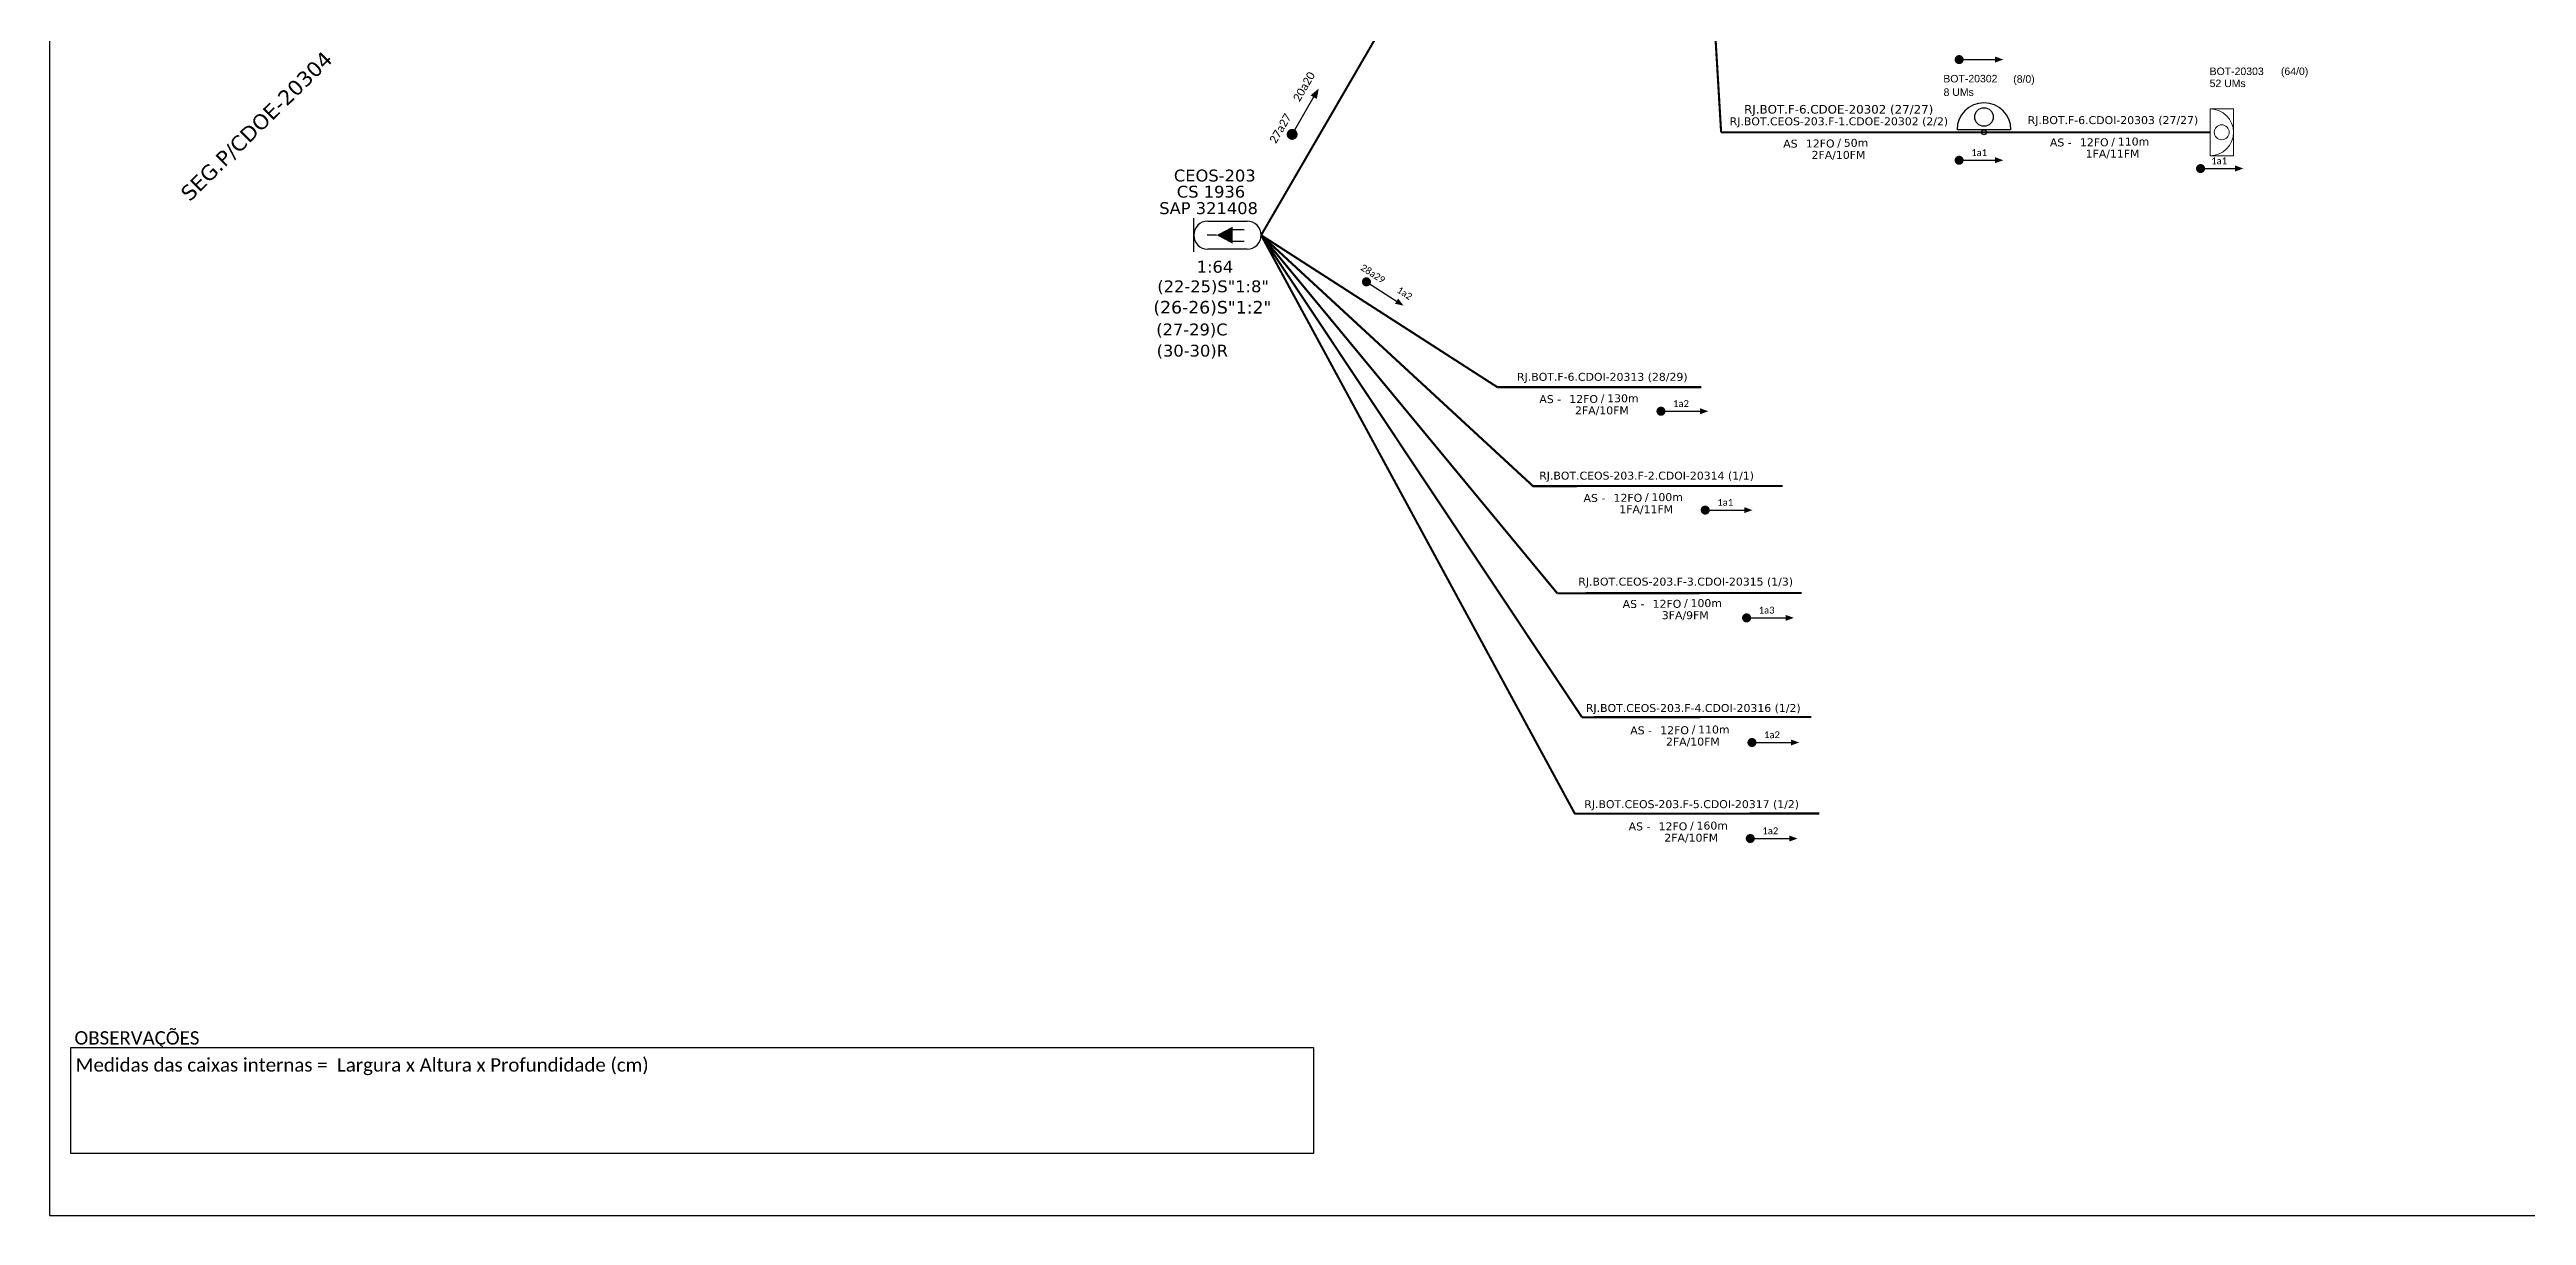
# Model space of a CAD drawing. Header units: metres. Extents: x -0.5 to 58.6, y -0.5 to 41.2.
# Drawn here: x -0.48 to 38.45, y -0.5 to 17.83 of the extents above; entities that cross this region are included whole.
import ezdxf
from ezdxf.enums import TextEntityAlignment as Align

# ---------------------------------------------------------------- set-up
doc = ezdxf.new("R2010")
doc.units = ezdxf.units.M
for name, color, linetype, lineweight in [("20.0-LEGENDA DOS CDO'S", 1, 'Continuous', 0), ('20.1-CDO_INTERIOR', 1, 'Continuous', 0), ('20.2-CDO_POSTE', 1, 'Continuous', 5), ('40.1-ETIQUETAS', 1, 'Continuous', 20)]:
    doc.layers.add(name, color=color, linetype=linetype, lineweight=lineweight)
for name, color, linetype in [('20.4-CEOS', 1, 'Continuous'), ('CAP a instalar', 1, 'Continuous'), ('CD a instalar', 1, 'Continuous'), ('CELULAS_GPON', 7, 'Continuous'), ('SETA', 7, 'Continuous'), ('texto', 255, 'Continuous')]:
    doc.layers.add(name, color=color, linetype=linetype)
doc.styles.add('ARIAL', font='arial.ttf')
doc.styles.add('siredit', font='verdana.ttf')
doc.styles.get("Standard").update_dxf_attribs({"font": 'arial.ttf'})
doc.styles.add('WMF-Calibri0', font='CALIBRI.TTF')
doc.linetypes.add('FENCELINE1', pattern='A,0.25,-0.1,[133,ltypeshp.shx,S=0.1,R=0,X=-0.1,Y=0],-0.1,1', length=1.45)

# ---------------------------------------------------------------- blocks, each defined once
blk = doc.blocks.new('CDOI_INT')
at = {"layer": '20.1-CDO_INTERIOR', "color": 0, "lineweight": 18}
blk.add_lwpolyline([(4.25, -4.25), (4.25, 4.25), (0, 4.25), (0, -4.25)], close=True, dxfattribs=at)
blk.add_circle((2.12, 0), 1.36, dxfattribs=at)
blk.add_arc((0, 0), 4.25, 270, 90, dxfattribs=at)
at = {"layer": "20.0-LEGENDA DOS CDO'S", "color": 0, "style": 'ARIAL'}
for tag, p in [('CDO_N', (-0.08, 10.38)), ('SURVEY', (-0.08, 8.2)), ('SPLITER_1', (21.18, 10.38)), ('SPLITER_2', (21.19, 8.68)), ('SAP', (-0.08, 6.23)), ('1:XX', (5.94, -2.22)), ('UMS', (5.94, -4.24))]:
    blk.add_attdef(tag, p, '', height=1.36, dxfattribs=at)
blk.add_attdef('FIBRAS_UTILIZADAS', text='', height=1.36, dxfattribs=at).set_placement((15.34, 10.38), align=Align.CENTER)
blk = doc.blocks.new('ETIQUETA_RS5F')
at = {"layer": '40.1-ETIQUETAS', "color": 0, "style": 'siredit'}
blk.add_text('/', height=1.5, dxfattribs=at).set_placement((1.58, -1.95), align=Align.MIDDLE_RIGHT)
for tag, p in [('ETIQUETA_R_PRIMARIA', (1.21, 4.1)), ('ETIQUETA_R_SECUNDARIA', (1.21, 2.1)), ('F_ATIVAS/F_MORTAS', (1.14, -4.24))]:
    blk.add_attdef(tag, text='', height=1.5, dxfattribs=at).set_placement(p, align=Align.MIDDLE_CENTER)
for tag, p in [('TIPO_CABO', (-6.58, -2.12)), ('CAP_CABO', (0.4, -2.09))]:
    blk.add_attdef(tag, text='', height=1.5, dxfattribs=at).set_placement(p, align=Align.MIDDLE_RIGHT)
blk.add_attdef('METROS', text='', height=1.5, dxfattribs=at).set_placement((2.14, -1.95), align=Align.MIDDLE_LEFT)
for tag, p in [('FUSÃO_1', (0.85, -8.39)), ('FUSÃO_2', (0.85, -10.6)), ('FUSÃO_3', (0.85, -12.93)), ('FUSÃO_4', (0.85, -15.14)), ('FUSÃO_5', (0.85, -17.16))]:
    blk.add_attdef(tag, text='', height=1.5, dxfattribs=at).set_placement(p, align=Align.CENTER)
blk = doc.blocks.new('SETA1')
at = {"const_width": 1.1}
blk.add_lwpolyline([(-5.28, 0, 1), (-4.18, 0, 1)], format="xyb", close=True, dxfattribs=at)
at = {"layer": 'SETA'}
blk.add_lwpolyline([(-4.73, 0), (4.73, 0)], dxfattribs=at)
blk.add_solid([(4.73, 0.73), (6.74, 0), (4.73, -0.73)], dxfattribs=at)
blk = doc.blocks.new('CDOE-TEXTO PADRÃO')
at = {"layer": "20.0-LEGENDA DOS CDO'S", "color": 0, "style": 'ARIAL'}
for tag, p in [('CDO_N', (0.49, 7.39)), ('CORDOALHA', (0.5, 4.33)), ('SAP', (0.51, 1.67)), ('SPLITER_1', (0.59, -0.91)), ('SPLITER_2', (0.6, -3.55)), ('(XX-XX_F)S', (0.54, -8.29)), ('(XX-XX_L)S', (0.55, -10.83)), ('UMS', (0.55, -13.15))]:
    blk.add_attdef(tag, p, '', height=1.7, rotation=0.118, dxfattribs=at)
blk.add_attdef('FIBRAS_UTILIZADAS', text='', height=1.7, rotation=0.118, dxfattribs=at).set_placement((19.77, 7.43), align=Align.CENTER)
blk = doc.blocks.new('CEOS_RP_CT_DRT')
at = {"layer": '20.4-CEOS', "color": 0}
for p, q in [((-4.54, 1.19), (-1.19, 1.19)), ((-1.19, -1.19), (-4.54, -1.19))]:
    blk.add_line(p, q, dxfattribs=at)
for points in [[(-5.73, -1.43), (-5.73, 1.44)], [(-3.79, 0), (-4.59, 0)], [(-2.47, 0.48), (-1.45, 0.48)], [(-2.47, -0.52), (-1.45, -0.52)]]:
    blk.add_lwpolyline(points, dxfattribs=at)
blk.add_lwpolyline([(-3.79, 0, 0, 1.47, 0), (-2.41, 0, 1.47, 1.47, 0)], format="xyseb", dxfattribs=at)
for centre, start, end in [((-4.54, 0), 90, 270), ((-1.19, 0), 270, 90)]:
    blk.add_arc(centre, 1.19, start, end, dxfattribs=at)
at = {"layer": '20.4-CEOS', "color": 7, "style": 'siredit'}
for tag, p in [('Nº_DA_CEOS', (-2.86, 5.6)), ('LOCAL', (-2.86, 4.24)), ('SAP', (-2.86, 2.78)), ('RACIO_SPLITAGEM', (-2.86, -1.88)), ('FIBRAS_SPLITTER', (-2.86, -3.58)), ('FIBRAS_TOP_C', (-2.86, -5.08)), ('RESERVA_FINAIS', (-2.86, -6.39))]:
    blk.add_attdef(tag, text='', height=1.01, dxfattribs=at).set_placement(p, align=Align.TOP_CENTER)
blk = doc.blocks.new('*U33')
at = {"layer": '20.4-CEOS', "color": 7, "style": 'siredit'}
blk.add_attdef('FIBRAS_SPLITTER', (0, 0), '', height=1.01, dxfattribs=at)
for tag, p, flags in [('ID_ATIVIDADE', (0, -1.48), 3), ('FATOR', (0, -2.79), 1), ('QTDE', (0, -4.11), 1), ('FID', (0, -5.42), 1)]:
    blk.add_attdef(tag, p, '', height=1.01, dxfattribs=dict(at, flags=flags))

msp = doc.modelspace()

# ---------------------------------------------------------------- linework, layer by layer
at = {"color": 5}
msp.add_line((30.349, 16.569), (29.501, 16.569), dxfattribs=at)
at = {"color": 7}
msp.add_lwpolyline([(-0.484, -0.498), (58.554, -0.498), (58.554, 41.201), (-0.484, 41.201)], close=True, dxfattribs=at)
for points, const_width in [([(29.499, 17.672, 1), (29.57, 17.672, 1)], 0.0713), ([(19.028, 16.459, 1), (19.071, 16.533, 1)], 0.0855), ([(29.499, 16.089, 1), (29.57, 16.089, 1)], 0.0713), ([(33.294, 15.959, 1), (33.365, 15.959, 1)], 0.0713), ([(20.187, 14.198, 1), (20.247, 14.159, 1)], 0.0713)]:
    msp.add_lwpolyline(points, format="xyb", close=True, dxfattribs=dict(const_width=const_width))
at = {"color": 0}
msp.add_lwpolyline([(-0.149, 2.142), (19.384, 2.142), (19.384, 0.478), (-0.149, 0.478)], close=True, dxfattribs=at)
at = {"color": 5}
for centre, radius in [((29.925, 16.77), 0.146), ((29.925, 16.529), 0.0392)]:
    msp.add_circle(centre, radius, dxfattribs=at)
msp.add_arc((29.925, 16.569), 0.424, 0, 180, dxfattribs=at)
at = {"layer": 'CAP a instalar', "color": 7, "linetype": 'FENCELINE1', "ltscale": 5, "const_width": 0.0333}
msp.add_lwpolyline([(18.562, 14.912), (21.294, 19.614)], dxfattribs=at)
at = {"layer": 'CAP a instalar', "color": 7, "linetype": 'FENCELINE1', "ltscale": 0.3, "const_width": 0.0333}
msp.add_lwpolyline([(29.948, 16.53), (25.793, 16.529)], dxfattribs=at)
at = {"layer": 'CAP a instalar', "color": 1, "linetype": 'FENCELINE1', "ltscale": 0.3, "const_width": 0.0333}
msp.add_lwpolyline([(33.479, 16.529), (29.948, 16.53)], dxfattribs=at)
at = {"layer": 'CD a instalar', "color": 7, "const_width": 0.0333}
for points in [[(25.611, 19.576), (25.793, 16.529)], [(22.275, 12.523), (18.562, 14.912)], [(25.482, 12.523), (22.275, 12.523)]]:
    msp.add_lwpolyline(points, dxfattribs=at)
at = {"layer": 'CD a instalar', "color": 8, "linetype": 'FENCELINE1', "ltscale": 5, "const_width": 0.0333}
for points in [[(22.836, 10.967), (18.562, 14.912)], [(26.759, 10.969), (22.836, 10.967), (22.813, 10.988)], [(27.059, 9.287), (23.217, 9.283)], [(27.211, 7.338), (23.605, 7.334)], [(27.339, 5.821), (23.486, 5.817)]]:
    msp.add_lwpolyline(points, dxfattribs=at)
at = {"layer": 'CD a instalar', "color": 8, "linetype": 'FENCELINE1', "ltscale": 0.3, "const_width": 0.0333}
for points in [[(23.217, 9.283), (18.562, 14.912)], [(23.605, 7.334), (18.562, 14.912)], [(23.494, 5.817), (18.562, 14.912)]]:
    msp.add_lwpolyline(points, dxfattribs=at)
at = {"layer": 'SETA'}
for points in [[(29.534, 17.672), (30.147, 17.672)], [(19.05, 16.496), (19.419, 17.132)], [(29.534, 16.089), (30.147, 16.089)], [(33.307, 15.959), (33.92, 15.959)], [(20.217, 14.179), (20.732, 13.847)]]:
    msp.add_lwpolyline(points, dxfattribs=at)
for points in [[(30.098, 17.72), (30.229, 17.673), (30.098, 17.625)], [(19.339, 17.11), (19.467, 17.217), (19.438, 17.052)], [(30.098, 16.138), (30.229, 16.09), (30.098, 16.043)], [(33.871, 16.008), (34.002, 15.96), (33.871, 15.913)], [(20.717, 13.914), (20.801, 13.804), (20.666, 13.834)]]:
    msp.add_solid(points, dxfattribs=at)

# ---------------------------------------------------------------- block references
at = {"layer": '20.2-CDO_POSTE', "color": 5}
ref = msp.add_blockref('CDOE-TEXTO PADRÃO', (29.791, 16.525), dxfattribs=dict(at, xscale=0.06928416020393373, yscale=0.06928416020393373, zscale=0.06928416020393373))
ref.add_attrib('CDO_N', 'BOT-20302', (29.286, 17.313), dxfattribs={"layer": "20.0-LEGENDA DOS CDO'S", "color": 0, "height": 0.1178, "rotation": 0.118, "style": 'ARIAL'})
ref.add_attrib('CORDOALHA', '8 UMs', (29.29, 17.101), dxfattribs={"layer": '20.1-CDO_INTERIOR', "color": 0, "height": 0.1178, "rotation": 0.118, "style": 'ARIAL'})
ref.add_attrib('FIBRAS_UTILIZADAS', '       (8/0)', dxfattribs={"layer": "20.0-LEGENDA DOS CDO'S", "color": 0, "height": 0.11777, "rotation": 0.118, "style": 'ARIAL'}).set_placement((30.394, 17.308), align=Align.CENTER)
at = {"layer": '20.4-CEOS', "color": 0, "lineweight": 0, "xscale": 0.1955089583172416, "yscale": 0.1955089583172416, "zscale": 0.1955089583172416, "rotation": 359.9796179511374}
msp.add_blockref('*U33', (16.868, 13.681), dxfattribs=at).add_auto_attribs({'FIBRAS_SPLITTER': '(26-26)S"1:2"'})
at = {"layer": '40.1-ETIQUETAS', "color": 7}
ref = msp.add_blockref('ETIQUETA_RS5F', (27.545, 16.527), dxfattribs=dict(at, xscale=0.08313839999999999, yscale=0.08313839999999999, zscale=0.08313839999999999))
ref.add_attrib('ETIQUETA_R_PRIMARIA', 'RJ.BOT.F-6.CDOE-20302 (27/27)', dxfattribs={"color": 0, "height": 0.13543, "style": 'siredit'}).set_placement((27.641, 16.891), align=Align.MIDDLE_CENTER)
ref.add_attrib('ETIQUETA_R_SECUNDARIA', 'RJ.BOT.CEOS-203.F-1.CDOE-20302 (2/2)', dxfattribs={"color": 0, "height": 0.12471, "style": 'siredit'}).set_placement((27.644, 16.702), align=Align.MIDDLE_CENTER)
ref.add_attrib('TIPO_CABO', 'AS', dxfattribs={"color": 0, "height": 0.1247, "style": 'siredit'}).set_placement((26.995, 16.351), align=Align.MIDDLE_RIGHT)
ref.add_attrib('CAP_CABO', '12FO', dxfattribs={"color": 0, "height": 0.1247, "style": 'siredit'}).set_placement((27.576, 16.353), align=Align.MIDDLE_RIGHT)
ref.add_attrib('METROS', '50m', dxfattribs={"color": 0, "height": 0.1247, "style": 'siredit'}).set_placement((27.721, 16.364), align=Align.MIDDLE_LEFT)
ref.add_attrib('F_ATIVAS/F_MORTAS', '2FA/10FM', dxfattribs={"color": 0, "height": 0.1247, "style": 'siredit'}).set_placement((27.638, 16.174), align=Align.MIDDLE_CENTER)
at = {"layer": 'CAP a instalar', "linetype": 'FENCELINE1', "ltscale": 5}
ref = msp.add_blockref('CDOI_INT', (33.479, 16.529), dxfattribs=dict(at, xscale=0.086634870190042, yscale=0.086634870190042, zscale=0.086634870190042))
ref.add_attrib('CDO_N', 'BOT-20303', (33.472, 17.429), dxfattribs={"layer": "20.0-LEGENDA DOS CDO'S", "color": 0, "height": 0.1178, "style": 'ARIAL'})
ref.add_attrib('FIBRAS_UTILIZADAS', '(64/0)', dxfattribs={"layer": "20.0-LEGENDA DOS CDO'S", "color": 0, "height": 0.1178, "style": 'ARIAL'}).set_placement((34.808, 17.429), align=Align.CENTER)
ref.add_attrib('SURVEY', '52 UMs', (33.472, 17.24), dxfattribs={"layer": "20.0-LEGENDA DOS CDO'S", "color": 0, "height": 0.1178, "style": 'ARIAL'})
at = {"layer": 'CD a instalar', "color": 1}
ref = msp.add_blockref('ETIQUETA_RS5F', (31.853, 16.546), dxfattribs=dict(at, xscale=0.08314099048419253, yscale=0.08314099048419253, zscale=0.08314099048419253))
ref.add_attrib('ETIQUETA_R_SECUNDARIA', 'RJ.BOT.F-6.CDOI-20303 (27/27)', dxfattribs={"layer": '40.1-ETIQUETAS', "color": 0, "height": 0.12471, "style": 'siredit'}).set_placement((31.952, 16.721), align=Align.MIDDLE_CENTER)
ref.add_attrib('TIPO_CABO', 'AS -', dxfattribs={"layer": '40.1-ETIQUETAS', "color": 0, "height": 0.1247, "style": 'siredit'}).set_placement((31.303, 16.37), align=Align.MIDDLE_RIGHT)
ref.add_attrib('CAP_CABO', '12FO', dxfattribs={"layer": '40.1-ETIQUETAS', "color": 0, "height": 0.1247, "style": 'siredit'}).set_placement((31.884, 16.372), align=Align.MIDDLE_RIGHT)
ref.add_attrib('METROS', '110m', dxfattribs={"layer": '40.1-ETIQUETAS', "color": 0, "height": 0.1247, "style": 'siredit'}).set_placement((32.029, 16.384), align=Align.MIDDLE_LEFT)
ref.add_attrib('F_ATIVAS/F_MORTAS', '1FA/11FM', dxfattribs={"layer": '40.1-ETIQUETAS', "color": 0, "height": 0.1247, "style": 'siredit'}).set_placement((31.946, 16.193), align=Align.MIDDLE_CENTER)
at = {"layer": 'CD a instalar', "color": 7}
ref = msp.add_blockref('CEOS_RP_CT_DRT', (18.562, 14.912), dxfattribs=dict(at, xscale=0.1849002456321716, yscale=0.1849002456321716, zscale=0.1849002456321716))
ref.add_attrib('Nº_DA_CEOS', 'CEOS-203', dxfattribs={"layer": '20.4-CEOS', "color": 7, "height": 0.1867, "style": 'siredit'}).set_placement((17.833, 15.943), align=Align.TOP_CENTER)
ref.add_attrib('LOCAL', 'CS 1936', dxfattribs={"layer": '20.4-CEOS', "color": 7, "height": 0.1867, "style": 'siredit'}).set_placement((17.774, 15.689), align=Align.TOP_CENTER)
ref.add_attrib('SAP', 'SAP 321408', dxfattribs={"layer": '20.4-CEOS', "color": 7, "height": 0.1867, "style": 'siredit'}).set_placement((17.736, 15.43), align=Align.TOP_CENTER)
ref.add_attrib('RACIO_SPLITAGEM', '1:64', dxfattribs={"layer": '20.4-CEOS', "color": 7, "height": 0.1867, "style": 'siredit'}).set_placement((17.835, 14.509), align=Align.TOP_CENTER)
ref.add_attrib('FIBRAS_SPLITTER', '(22-25)S"1:8"', dxfattribs={"layer": '20.4-CEOS', "color": 7, "height": 0.18669, "style": 'siredit'}).set_placement((17.807, 14.201), align=Align.TOP_CENTER)
ref.add_attrib('FIBRAS_TOP_C', '(27-29)C', dxfattribs={"layer": '20.4-CEOS', "color": 7, "height": 0.1867, "style": 'siredit'}).set_placement((17.474, 13.523), align=Align.TOP_CENTER)
ref.add_attrib('RESERVA_FINAIS', '(30-30)R', dxfattribs={"layer": '20.4-CEOS', "color": 7, "height": 0.1867, "style": 'siredit'}).set_placement((17.48, 13.19), align=Align.TOP_CENTER)
ref = msp.add_blockref('ETIQUETA_RS5F', (23.827, 12.511), dxfattribs=dict(at, xscale=0.08314099048419253, yscale=0.08314099048419253, zscale=0.08314099048419253))
ref.add_attrib('ETIQUETA_R_SECUNDARIA', 'RJ.BOT.F-6.CDOI-20313 (28/29)', dxfattribs={"layer": '40.1-ETIQUETAS', "color": 0, "height": 0.12471, "style": 'siredit'}).set_placement((23.925, 12.685), align=Align.MIDDLE_CENTER)
ref.add_attrib('TIPO_CABO', 'AS -', dxfattribs={"layer": '40.1-ETIQUETAS', "color": 0, "height": 0.1247, "style": 'siredit'}).set_placement((23.277, 12.335), align=Align.MIDDLE_RIGHT)
ref.add_attrib('CAP_CABO', '12FO', dxfattribs={"layer": '40.1-ETIQUETAS', "color": 0, "height": 0.1247, "style": 'siredit'}).set_placement((23.857, 12.337), align=Align.MIDDLE_RIGHT)
ref.add_attrib('METROS', '130m', dxfattribs={"layer": '40.1-ETIQUETAS', "color": 0, "height": 0.1247, "style": 'siredit'}).set_placement((24.002, 12.348), align=Align.MIDDLE_LEFT)
ref.add_attrib('F_ATIVAS/F_MORTAS', '2FA/10FM', dxfattribs={"layer": '40.1-ETIQUETAS', "color": 0, "height": 0.1247, "style": 'siredit'}).set_placement((23.919, 12.158), align=Align.MIDDLE_CENTER)
at = {"layer": 'CD a instalar', "color": 8}
ref = msp.add_blockref('ETIQUETA_RS5F', (24.522, 10.957), dxfattribs=dict(at, xscale=0.08314099048419253, yscale=0.08314099048419253, zscale=0.08314099048419253))
ref.add_attrib('ETIQUETA_R_SECUNDARIA', 'RJ.BOT.CEOS-203.F-2.CDOI-20314 (1/1)', dxfattribs={"layer": '40.1-ETIQUETAS', "color": 0, "height": 0.12471, "style": 'siredit'}).set_placement((24.621, 11.132), align=Align.MIDDLE_CENTER)
ref.add_attrib('TIPO_CABO', 'AS -', dxfattribs={"layer": '40.1-ETIQUETAS', "color": 0, "height": 0.1247, "style": 'siredit'}).set_placement((23.972, 10.781), align=Align.MIDDLE_RIGHT)
ref.add_attrib('CAP_CABO', '12FO', dxfattribs={"layer": '40.1-ETIQUETAS', "color": 0, "height": 0.1247, "style": 'siredit'}).set_placement((24.553, 10.783), align=Align.MIDDLE_RIGHT)
ref.add_attrib('METROS', '100m', dxfattribs={"layer": '40.1-ETIQUETAS', "color": 0, "height": 0.1247, "style": 'siredit'}).set_placement((24.698, 10.794), align=Align.MIDDLE_LEFT)
ref.add_attrib('F_ATIVAS/F_MORTAS', '1FA/11FM', dxfattribs={"layer": '40.1-ETIQUETAS', "color": 0, "height": 0.1247, "style": 'siredit'}).set_placement((24.615, 10.604), align=Align.MIDDLE_CENTER)
ref = msp.add_blockref('ETIQUETA_RS5F', (25.137, 9.291), dxfattribs=dict(at, xscale=0.08314099048419253, yscale=0.08314099048419253, zscale=0.08314099048419253))
ref.add_attrib('ETIQUETA_R_SECUNDARIA', 'RJ.BOT.CEOS-203.F-3.CDOI-20315 (1/3)', dxfattribs={"layer": '40.1-ETIQUETAS', "color": 0, "height": 0.12471, "style": 'siredit'}).set_placement((25.235, 9.466), align=Align.MIDDLE_CENTER)
ref.add_attrib('TIPO_CABO', 'AS -', dxfattribs={"layer": '40.1-ETIQUETAS', "color": 0, "height": 0.1247, "style": 'siredit'}).set_placement((24.587, 9.115), align=Align.MIDDLE_RIGHT)
ref.add_attrib('CAP_CABO', '12FO', dxfattribs={"layer": '40.1-ETIQUETAS', "color": 0, "height": 0.1247, "style": 'siredit'}).set_placement((25.167, 9.117), align=Align.MIDDLE_RIGHT)
ref.add_attrib('METROS', '100m', dxfattribs={"layer": '40.1-ETIQUETAS', "color": 0, "height": 0.1247, "style": 'siredit'}).set_placement((25.312, 9.128), align=Align.MIDDLE_LEFT)
ref.add_attrib('F_ATIVAS/F_MORTAS', '3FA/9FM', dxfattribs={"layer": '40.1-ETIQUETAS', "color": 0, "height": 0.1247, "style": 'siredit'}).set_placement((25.229, 8.938), align=Align.MIDDLE_CENTER)
ref = msp.add_blockref('ETIQUETA_RS5F', (25.256, 7.304), dxfattribs=dict(at, xscale=0.08314099048419253, yscale=0.08314099048419253, zscale=0.08314099048419253))
ref.add_attrib('ETIQUETA_R_SECUNDARIA', 'RJ.BOT.CEOS-203.F-4.CDOI-20316 (1/2)', dxfattribs={"layer": '40.1-ETIQUETAS', "color": 0, "height": 0.12471, "style": 'siredit'}).set_placement((25.355, 7.479), align=Align.MIDDLE_CENTER)
ref.add_attrib('TIPO_CABO', 'AS -', dxfattribs={"layer": '40.1-ETIQUETAS', "color": 0, "height": 0.1247, "style": 'siredit'}).set_placement((24.706, 7.128), align=Align.MIDDLE_RIGHT)
ref.add_attrib('CAP_CABO', '12FO', dxfattribs={"layer": '40.1-ETIQUETAS', "color": 0, "height": 0.1247, "style": 'siredit'}).set_placement((25.287, 7.13), align=Align.MIDDLE_RIGHT)
ref.add_attrib('METROS', '110m', dxfattribs={"layer": '40.1-ETIQUETAS', "color": 0, "height": 0.1247, "style": 'siredit'}).set_placement((25.432, 7.141), align=Align.MIDDLE_LEFT)
ref.add_attrib('F_ATIVAS/F_MORTAS', '2FA/10FM', dxfattribs={"layer": '40.1-ETIQUETAS', "color": 0, "height": 0.1247, "style": 'siredit'}).set_placement((25.349, 6.951), align=Align.MIDDLE_CENTER)
ref = msp.add_blockref('ETIQUETA_RS5F', (25.231, 5.793), dxfattribs=dict(at, xscale=0.08314099048419253, yscale=0.08314099048419253, zscale=0.08314099048419253))
ref.add_attrib('ETIQUETA_R_SECUNDARIA', 'RJ.BOT.CEOS-203.F-5.CDOI-20317 (1/2)', dxfattribs={"layer": '40.1-ETIQUETAS', "color": 0, "height": 0.12471, "style": 'siredit'}).set_placement((25.329, 5.968), align=Align.MIDDLE_CENTER)
ref.add_attrib('TIPO_CABO', 'AS -', dxfattribs={"layer": '40.1-ETIQUETAS', "color": 0, "height": 0.1247, "style": 'siredit'}).set_placement((24.681, 5.618), align=Align.MIDDLE_RIGHT)
ref.add_attrib('CAP_CABO', '12FO', dxfattribs={"layer": '40.1-ETIQUETAS', "color": 0, "height": 0.1247, "style": 'siredit'}).set_placement((25.261, 5.619), align=Align.MIDDLE_RIGHT)
ref.add_attrib('METROS', '160m', dxfattribs={"layer": '40.1-ETIQUETAS', "color": 0, "height": 0.1247, "style": 'siredit'}).set_placement((25.406, 5.631), align=Align.MIDDLE_LEFT)
ref.add_attrib('F_ATIVAS/F_MORTAS', '2FA/10FM', dxfattribs={"layer": '40.1-ETIQUETAS', "color": 0, "height": 0.1247, "style": 'siredit'}).set_placement((25.323, 5.44), align=Align.MIDDLE_CENTER)
at = {"layer": 'SETA', "color": 2, "xscale": 0.06480000000000001, "yscale": 0.06480000000000001, "zscale": 0.06480000000000001}
for p in [(25.154, 12.144), (25.849, 10.59), (26.5, 8.896), (26.584, 6.937), (26.558, 5.427)]:
    msp.add_blockref('SETA1', p, dxfattribs=at)

# ---------------------------------------------------------------- texts
at = {"style": 'WMF-Calibri0'}
msp.add_text('OBSERVAÇÕES', height=0.2106, dxfattribs=at).set_placement((-0.093, 2.188))
at = {"insert": (-0.074, 1.974), "char_height": 0.2106, "width": 19.45817, "attachment_point": 1, "style": 'WMF-Calibri0'}
msp.add_mtext('Medidas das caixas internas =  Largura x Altura x Profundidade (cm)', dxfattribs=at)
at = {"layer": 'CELULAS_GPON', "style": 'siredit'}
msp.add_text('SEG.P/CDOE-20304', height=0.23774, rotation=44.5003, dxfattribs=at).set_placement((1.72, 15.431))
at = {"layer": 'texto', "attachment_point": 5}
for s, insert, char_height, width, rotation in [('{\\fCalibri|b0|i0|c0|p34;\\C7;20a20}', (19.236, 17.247), 0.1283, 2.16909, 59.8407), ('{\\fCalibri|b0|i0|c0|p34;\\C7;27a27}', (18.864, 16.589), 0.1283, 2.16909, 59.8407), ('{\\fCalibri|b0|i0|c0|p34;\\C7;28a29}', (20.319, 14.306), 0.10692, 1.80757, 327.2386), ('{\\fCalibri|b0|i0|c0|p34;\\C7;1a2}', (20.818, 13.999), 0.10692, 1.80757, 327.2386)]:
    msp.add_mtext(s, dxfattribs=dict(at, insert=insert, char_height=char_height, width=width, rotation=rotation))
at = {"layer": 'texto', "char_height": 0.10692, "width": 1.80757, "attachment_point": 5}
for s, insert in [('{\\fCalibri|b0|i0|c0|p34;\\C7;1a1}', (29.849, 16.21)), ('{\\fCalibri|b0|i0|c0|p34;\\C7;1a1}', (33.622, 16.08)), ('{\\fCalibri|b0|i0|c0|p34;\\C7;1a2}', (25.162, 12.265)), ('{\\fCalibri|b0|i0|c0|p34;\\C7;1a1}', (25.858, 10.711)), ('{\\fCalibri|b0|i0|c0|p34;\\C7;1a3}', (26.508, 9.017)), ('{\\fCalibri|b0|i0|c0|p34;\\C7;1a2}', (26.592, 7.058)), ('{\\fCalibri|b0|i0|c0|p34;\\C7;1a2}', (26.566, 5.548))]:
    msp.add_mtext(s, dxfattribs=dict(at, insert=insert))

doc.saveas('drawing.dxf')
